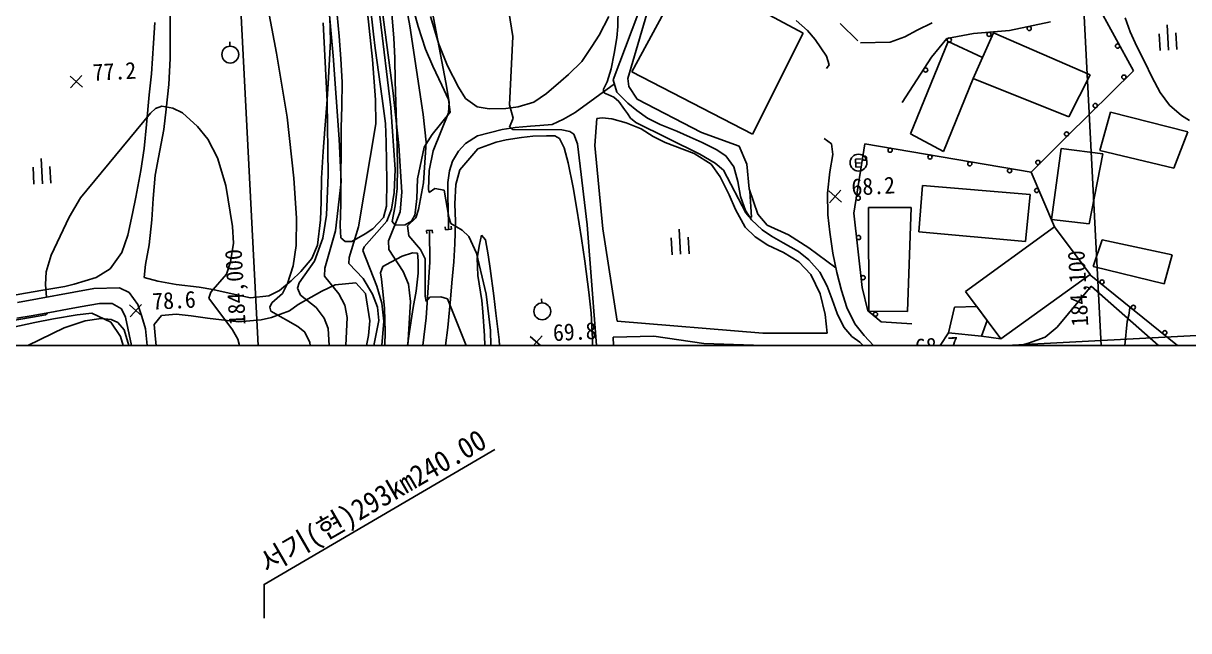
# Model space of a CAD drawing. Header units: millimetres. Extents: x 9574 to 10370, y 1103 to 1809.
# Drawn here: x 9975.1 to 10113.5, y 1363.4 to 1435.5 of the extents above; entities that cross this region are included whole.
import ezdxf
from ezdxf.enums import TextEntityAlignment as Align
from ezdxf.xclip import XClip

# ---------------------------------------------------------------- set-up
doc = ezdxf.new("R2010")
doc.units = ezdxf.units.MM
doc.header["$LTSCALE"] = 10
doc.header["$MEASUREMENT"] = 0
doc.header["$XCLIPFRAME"] = 2
doc.layers.add('TX-PAPR', color=2, linetype='Continuous', plot=False)
for name, color, linetype in [('TZ-BASE', 253, 'Continuous'), ('TZ-LEAL', 1, 'Continuous'), ('TZ-LEAT', 3, 'Continuous')]:
    doc.layers.add(name, color=color, linetype=linetype)
doc.styles.add('HANA', font='GulimChe.ttf')
doc.styles.add('굴림체', font='GulimChe.ttf')

# ---------------------------------------------------------------- blocks, each defined once
blk = doc.blocks.new('JD-SDKSDK43SA')
at = {"layer": 'TZ-BASE'}
for p, q in [((452.42, -223.85), (424.97, 301.81)), ((352.56, -229.07), (325.11, 296.59)), ((354.82, -0.92, 72), (360.53, -45.02, 72)), ((342.33, -17.36, 77), (346.67, -40.25, 77)), ((360.39, -25.2, 71), (362.52, -37.01, 71)), ((363.27, -25.21, 70), (366.81, -43.73, 70)), ((356.59, -26.75, 74), (358.07, -41, 74)), ((393.07, -27.34, 68.25), (388.43, -43.28, 68.25)), ((352.46, -30.31, 75), (353.43, -40.56, 75)), ((373.38, -29.75, 69), (374.75, -38.27, 69)), ((388.9, -42.49, 70.13), (395.4, -30.46, 70.13)), ((395.4, -30.46, 70.13), (409.25, -37.88, 70.13)), ((386.67, -43.44, 66.96), (390.59, -33.08, 66.96)), ((357.81, -34.47, 75.15), (358.22, -37.99, 75.15)), ((362.77, -34.36, 70.44), (363.51, -37.1, 70.44)), ((443.97, -34.13, 70.74), (448.46, -42.35, 70.74)), ((334.05, -40.89, 77.04), (334.04, -35.65, 77.04)), ((354.14, -38.24, 75.15), (353.88, -35.71, 75.15)), ((358.94, -35.86, 73), (360.26, -46.73, 73)), ((360.6, -38.44, 70.44), (360.34, -35.14, 70.44)), ((365.95, -39.2, 68.1), (364.98, -35.92, 68.1)), ((386.15, -35.89, 68.1), (385.01, -38.13, 68.1)), ((387.28, -34.89, 68), (387.21, -37.09, 68)), ((332.22, -36.6, 75.45), (332.09, -39.07, 75.45)), ((352.23, -36.65, 76), (352.69, -46.02, 76)), ((353.01, -35.99, 77.04), (353.1, -38.79, 77.04)), ((362.52, -37.01, 71), (364.1, -47.53, 71)), ((363.51, -37.1, 70.44), (364.39, -39.8, 70.44)), ((387.21, -37.09, 68), (387.1, -38.43, 68)), ((408.41, -36.38, 67), (409.77, -37.55, 67)), ((415.74, -38.81, 69.07), (413.64, -36.74, 69.07)), ((424.56, -36.67, 69.39), (422.78, -37.54, 69.39)), ((433.74, -37.57, 70.74), (438.61, -36.54, 70.74)), ((448.08, -37.74, 70.7), (447.5, -36.08, 70.7)), ((452.47, -36.9, 70.93), (452.63, -39.89, 70.93)), ((354.34, -40.92, 75.15), (354.14, -38.24, 75.15)), ((358.22, -37.99, 75.15), (358.41, -39.68, 75.15)), ((360.72, -40.87, 70.44), (360.6, -38.44, 70.44)), ((374.75, -38.27, 69), (374.37, -46.41, 69)), ((385.01, -38.13, 68.1), (384.14, -39.46, 68.1)), ((387.1, -38.43, 68), (386.81, -40.31, 68)), ((409.25, -37.88, 70.13), (403.24, -49.88, 70.13)), ((409.77, -37.55, 67), (410.68, -38.62, 67)), ((410.68, -38.62, 67), (412.02, -40.63, 67)), ((421.31, -38.33, 69.39), (419.59, -38.95, 69.39)), ((422.78, -37.54, 69.39), (421.31, -38.33, 69.39)), ((424.47, -40.74, 70.74), (426.31, -38.5, 70.74)), ((426.31, -38.5, 70.74), (429.47, -37.94, 70.74)), ((431.84, -37.83, 71.48), (429.44, -43.27, 71.48)), ((429.47, -37.94, 70.74), (433.74, -37.57, 70.74)), ((443.34, -42.84, 71.48), (431.84, -37.83, 71.48)), ((448.88, -39.48, 70.7), (448.08, -37.74, 70.7)), ((451.63, -39.95, 70.93), (451.52, -37.95, 70.93)), ((453.62, -39.84, 70.93), (453.52, -37.84, 70.93)), ((332.09, -39.07, 75.45), (331.82, -42.71, 75.45)), ((341.12, -38.93, 78.05), (341.14, -39.43, 78.05)), ((353.1, -38.79, 77.04), (352.81, -43.91, 77.04)), ((358.41, -39.68, 75.15), (359.24, -45.66, 75.15)), ((364.39, -39.8, 70.44), (365.26, -41.82, 70.44)), ((367, -41.76, 68.1), (365.95, -39.2, 68.1)), ((384.14, -39.46, 68.1), (382.94, -41.24, 68.1)), ((419.59, -38.95, 69.39), (416.07, -39.02, 69.39)), ((426.47, -38.87, 71.48), (421.98, -49.85, 71.48)), ((430.54, -40.78, 71.48), (426.47, -38.87, 71.48)), ((449.81, -41.35, 70.7), (448.88, -39.48, 70.7)), ((333.89, -43.99, 77.04), (334.05, -40.89, 77.04)), ((346.67, -40.25, 77), (347.96, -47.85, 77)), ((353.43, -40.56, 75), (354.14, -50.49, 75)), ((354.48, -43.71, 75.15), (354.34, -40.92, 75.15)), ((358.07, -41, 74), (358.43, -45.81, 74)), ((360.79, -43.57, 70.44), (360.72, -40.87, 70.44)), ((382.94, -41.24, 68.1), (381.36, -42.78, 68.1)), ((386.81, -40.31, 68), (386.42, -42.14, 68)), ((412.02, -40.63, 67), (412.33, -41.63, 67)), ((420.98, -46.14, 70.74), (424.47, -40.74, 70.74)), ((429.44, -43.27, 71.48), (430.54, -40.78, 71.48)), ((450.67, -43.09, 70.7), (449.81, -41.35, 70.7)), ((322.23, -44.4, 77.23), (323.57, -42.91, 77.23)), ((331.82, -42.71, 75.45), (331.54, -45.21, 75.45)), ((365.26, -41.82, 70.44), (366.33, -44.07, 70.44)), ((368.31, -44.32, 68.1), (367, -41.76, 68.1)), ((381.36, -42.78, 68.1), (380.44, -43.58, 68.1)), ((386.42, -42.14, 68), (385.94, -43.67, 68)), ((403.24, -49.88, 70.13), (388.9, -42.49, 70.13)), ((412.33, -41.63, 67), (412.02, -42.09, 67)), ((448.46, -42.35, 70.74), (440.6, -50.14, 70.74)), ((440.8, -47.81, 71.48), (443.34, -42.84, 71.48)), ((322.16, -42.98, 77.23), (323.64, -44.32, 77.23)), ((333.58, -46.92, 77.04), (333.89, -43.99, 77.04)), ((352.81, -43.91, 77.04), (352.68, -46.32, 77.04)), ((354.45, -46.57, 75.15), (354.48, -43.71, 75.15)), ((360.92, -48.56, 70.44), (360.79, -43.57, 70.44)), ((366.33, -44.07, 70.44), (367.11, -45.75, 70.44)), ((366.81, -43.73, 70), (367.18, -46.07, 70)), ((380.44, -43.58, 68.1), (378.74, -45.04, 68.1)), ((382.15, -47.32, 67.39), (386.82, -43.91, 67.39)), ((385.94, -43.67, 68), (385.52, -44.54, 68)), ((387.12, -44.89, 66.96), (386.67, -43.44, 66.96)), ((388.43, -43.28, 68.25), (388.54, -44.23, 68.25)), ((388.54, -44.23, 68.25), (389.54, -45.73, 68.25)), ((425.89, -51.96, 71.48), (429.44, -43.27, 71.48)), ((429.44, -43.27, 71.48), (440.8, -47.81, 71.48)), ((451.66, -44.95, 70.7), (450.67, -43.09, 70.7)), ((331.54, -45.21, 75.45), (331.24, -48.72, 75.45)), ((359.24, -45.66, 75.15), (359.61, -48.63, 75.15)), ((360.53, -45.02, 72), (361.2, -51.25, 72)), ((369.14, -45.66, 68.1), (368.31, -44.32, 68.1)), ((370.5, -46.63, 68.1), (369.14, -45.66, 68.1)), ((378.74, -45.04, 68.1), (377.24, -46.07, 68.1)), ((385.52, -44.54, 68), (385.53, -44.74, 68)), ((385.53, -44.74, 68), (385.65, -45.02, 68)), ((385.65, -45.02, 68), (386.02, -45.18, 68)), ((386.02, -45.18, 68), (386.75, -45.47, 68)), ((386.75, -45.47, 68), (387.34, -46, 68)), ((388.4, -46.19, 66.96), (387.12, -44.89, 66.96)), ((452.76, -46.43, 70.7), (451.66, -44.95, 70.7)), ((331.73, -47.39, 78), (332.29, -46.84, 78)), ((332.29, -46.84, 78), (333.08, -46.57, 78)), ((333.08, -46.57, 78), (334.38, -46.8, 78)), ((333.3, -49.32, 77.04), (333.58, -46.92, 77.04)), ((334.38, -46.8, 78), (335.53, -47.35, 78)), ((352.68, -46.32, 77.04), (352.43, -49.31, 77.04)), ((352.69, -46.02, 76), (352.83, -54.7, 76)), ((354.38, -49.13, 75.15), (354.45, -46.57, 75.15)), ((358.43, -45.81, 74), (358.48, -48.65, 74)), ((360.26, -46.73, 73), (360.76, -54.09, 73)), ((367.11, -45.75, 70.44), (367.32, -47.29, 70.44)), ((367.18, -46.07, 70), (367.13, -47.34, 70)), ((371.93, -46.87, 68.1), (370.5, -46.63, 68.1)), ((373.93, -46.84, 68.1), (371.93, -46.87, 68.1)), ((375.4, -46.63, 68.1), (373.93, -46.84, 68.1)), ((374.37, -46.41, 69), (374.8, -47.98, 69)), ((377.24, -46.07, 68.1), (375.4, -46.63, 68.1)), ((387.34, -46, 68), (388.03, -46.96, 68)), ((388.03, -46.96, 68), (388.36, -47.43, 68)), ((389.49, -47.06, 66.96), (388.4, -46.19, 66.96)), ((390.74, -47.98, 66.96), (389.49, -47.06, 66.96)), ((389.54, -45.73, 68.25), (397.15, -49.7, 68.25)), ((454.16, -47.66, 70.7), (452.76, -46.43, 70.7)), ((323.39, -57.44, 78), (331.73, -47.39, 78)), ((335.53, -47.35, 78), (337.3, -48.97, 78)), ((347.96, -47.85, 77), (348.76, -55.13, 77)), ((364.1, -47.53, 71), (364.44, -50.82, 71)), ((367.32, -47.29, 70.44), (365.19, -49.91, 70.44)), ((367.13, -47.34, 70), (365.31, -51.85, 70)), ((374.8, -47.98, 69), (374.34, -49.04, 69)), ((379.43, -48.72, 67.39), (380.79, -48.1, 67.39)), ((380.79, -48.1, 67.39), (382.15, -47.32, 67.39)), ((384.72, -48.02, 68.29), (384.51, -51.23, 68.29)), ((385.37, -47.94, 68.29), (384.72, -48.02, 68.29)), ((386.53, -48.06, 68.29), (385.37, -47.94, 68.29)), ((388.22, -48.53, 68.29), (386.53, -48.06, 68.29)), ((388.36, -47.43, 68), (388.73, -47.98, 68)), ((388.73, -47.98, 68), (389.37, -48.5, 68)), ((392.27, -48.75, 66.96), (390.74, -47.98, 66.96)), ((445.73, -47.27, 72.73), (444.48, -51.84, 72.73)), ((454.95, -49.61, 72.73), (445.73, -47.27, 72.73)), ((455.13, -48.28, 70.7), (454.16, -47.66, 70.7)), ((331.24, -48.72, 75.45), (330.95, -51.57, 75.45)), ((332.68, -52.64, 77.04), (333.3, -49.32, 77.04)), ((337.3, -48.97, 78), (338.54, -50.47, 78)), ((352.43, -49.31, 77.04), (352.22, -51.94, 77.04)), ((354.35, -51.99, 75.15), (354.38, -49.13, 75.15)), ((358.48, -48.65, 74), (356.41, -60.91, 74)), ((359.61, -48.63, 75.15), (359.69, -50.82, 75.15)), ((361, -51.43, 70.44), (360.92, -48.56, 70.44)), ((370.57, -50.07, 67.39), (373.5, -49.35, 67.39)), ((373.5, -49.35, 67.39), (375.02, -49.09, 67.39)), ((374.34, -49.04, 69), (374.74, -49.34, 69)), ((374.74, -49.34, 69), (380.59, -49.38, 69)), ((375.02, -49.09, 67.39), (376.84, -48.92, 67.39)), ((376.84, -48.92, 67.39), (377.98, -48.87, 67.39)), ((377.98, -48.87, 67.39), (379.43, -48.72, 67.39)), ((380.59, -49.38, 69), (381.52, -49.56, 69)), ((381.52, -49.56, 69), (382.01, -49.88, 69)), ((389.98, -49.24, 68.29), (388.22, -48.53, 68.29)), ((389.37, -48.5, 68), (396.98, -52.27, 68)), ((391.44, -50.17, 68.29), (389.98, -49.24, 68.29)), ((394.24, -49.52, 66.96), (392.27, -48.75, 66.96)), ((395.83, -50.23, 66.96), (394.24, -49.52, 66.96)), ((397.15, -49.7, 68.25), (401.64, -51.3, 68.25)), ((453.28, -53.91, 72.73), (454.95, -49.61, 72.73)), ((338.54, -50.47, 78), (339.69, -52.7, 78)), ((354.14, -50.49, 75), (354.37, -55.54, 75)), ((359.69, -50.82, 75.15), (359.79, -55.44, 75.15)), ((364.44, -50.82, 71), (364.13, -55.68, 71)), ((365.19, -49.91, 70.44), (364.22, -51.42, 70.44)), ((368.32, -51.91, 67.39), (369.15, -50.99, 67.39)), ((369.15, -50.99, 67.39), (370.57, -50.07, 67.39)), ((372.76, -50.85, 71.24), (370.61, -51.61, 71.24)), ((373.98, -50.56, 71.24), (372.76, -50.85, 71.24)), ((375.78, -50.28, 71.24), (373.98, -50.56, 71.24)), ((377.13, -50.13, 71.24), (375.78, -50.28, 71.24)), ((378.76, -50.07, 71.24), (377.13, -50.13, 71.24)), ((379.75, -50.07, 71.24), (378.76, -50.07, 71.24)), ((380.29, -50.42, 71.24), (379.75, -50.07, 71.24)), ((380.84, -51.5, 71.24), (380.29, -50.42, 71.24)), ((382.01, -49.88, 69), (382.43, -51.04, 69)), ((382.43, -51.04, 69), (383.58, -60.66, 69)), ((392.86, -50.89, 68.29), (391.44, -50.17, 68.29)), ((396.31, -52.19, 68.29), (392.86, -50.89, 68.29)), ((397.24, -50.86, 66.96), (395.83, -50.23, 66.96)), ((398.92, -51.7, 66.96), (397.24, -50.86, 66.96)), ((411.74, -50.4, 74.65), (412.62, -51.04, 74.65)), ((412.62, -51.04, 74.65), (412.76, -52.3, 74.65)), ((415.24, -59.29, 71.09), (416.55, -51.02, 71.09)), ((416.55, -51.02, 71.09), (436.31, -54.4, 71.09)), ((421.98, -49.85, 71.48), (425.89, -51.96, 71.48)), ((440.6, -50.14, 70.74), (436.31, -54.4, 70.74)), ((330.95, -51.57, 75.45), (330.57, -54.22, 75.45)), ((352.22, -51.94, 77.04), (352.04, -55.11, 77.04)), ((354.31, -54.81, 75.15), (354.35, -51.99, 75.15)), ((361.06, -53.8, 70.44), (361, -51.43, 70.44)), ((361.2, -51.25, 72), (361.58, -56.79, 72)), ((364.22, -51.42, 70.44), (363.44, -55.2, 70.44)), ((365.31, -51.85, 70), (364.81, -54.19, 70)), ((367.58, -53.11, 67.39), (368.32, -51.91, 67.39)), ((370.61, -51.61, 71.24), (368.44, -54.12, 71.24)), ((381.32, -53.31, 71.24), (380.84, -51.5, 71.24)), ((384.51, -51.23, 68.29), (385.45, -61.14, 68.29)), ((398.3, -53.47, 68.29), (396.31, -52.19, 68.29)), ((396.98, -52.27, 68), (398.8, -53.32, 68)), ((400.04, -52.46, 66.96), (398.92, -51.7, 66.96)), ((400.99, -53.77, 66.96), (400.04, -52.46, 66.96)), ((401.64, -51.3, 68.25), (402.54, -53.47, 68.25)), ((412.76, -52.3, 74.65), (412.42, -54.36, 74.65)), ((438.73, -60.01, 72.15), (439.89, -51.6, 72.15)), ((439.89, -51.6, 72.15), (444.83, -52.22, 72.15)), ((444.83, -52.22, 72.15), (443.22, -60.56, 72.15)), ((444.48, -51.84, 72.73), (453.28, -53.91, 72.73)), ((317.87, -55.82, 77.57), (317.77, -53.82, 77.57)), ((318.71, -52.77, 77.57), (318.87, -55.77, 77.57)), ((319.87, -55.72, 77.57), (319.76, -53.72, 77.57)), ((332.28, -54.74, 77.04), (332.68, -52.64, 77.04)), ((339.69, -52.7, 78), (340.66, -55.97, 78)), ((361.02, -56.36, 70.44), (361.06, -53.8, 70.44)), ((367.22, -54.26, 67.39), (367.58, -53.11, 67.39)), ((381.91, -56.24, 71.24), (381.32, -53.31, 71.24)), ((399.39, -54.97, 68.29), (398.3, -53.47, 68.29)), ((398.8, -53.32, 68), (399.78, -54.17, 68)), ((401.49, -55.52, 66.96), (400.99, -53.77, 66.96)), ((402.54, -53.47, 68.25), (402.83, -56.39, 68.25)), ((416.12, -52.8, 68.46), (415.46, -52.84, 68.46)), ((415.46, -52.84, 68.46), (415.51, -53.8, 68.46)), ((416.06, -53.29, 68.46), (415.48, -53.32, 68.46)), ((415.51, -53.8, 68.46), (416.17, -53.76, 68.46)), ((330.57, -54.22, 75.45), (329.99, -57.38, 75.45)), ((332.05, -57.54, 77.04), (332.28, -54.74, 77.04)), ((348.76, -55.13, 77), (349.05, -59.85, 77)), ((352.04, -55.11, 77.04), (351.97, -57.92, 77.04)), ((352.83, -54.7, 76), (352.62, -59.52, 76)), ((354.34, -58.18, 75.15), (354.31, -54.81, 75.15)), ((360.76, -54.09, 73), (360.66, -56.81, 73)), ((363.44, -55.2, 70.44), (363.35, -57.52, 70.44)), ((364.81, -54.19, 70), (364.72, -56.48, 70)), ((367.04, -55.64, 67.39), (367.22, -54.26, 67.39)), ((368.44, -54.12, 71.24), (367.97, -55.85, 71.24)), ((400.46, -57.09, 68.29), (399.39, -54.97, 68.29)), ((399.78, -54.17, 68), (402.44, -59.25, 68)), ((412.42, -54.36, 74.65), (412.14, -56.88, 74.65)), ((436.31, -54.4, 71.09), (439.1, -60.9, 71.09)), ((340.66, -55.97, 78), (341.44, -60.84, 78)), ((354.37, -55.54, 75), (353.7, -61.37, 75)), ((359.79, -55.44, 75.15), (359.74, -58.43, 75.15)), ((360.77, -58.4, 70.44), (361.02, -56.36, 70.44)), ((364.13, -55.68, 71), (363.55, -58.82, 71)), ((364.72, -56.48, 70), (364.82, -56.81, 70)), ((364.82, -56.81, 70), (365.5, -56.33, 70)), ((365.5, -56.33, 70), (366.6, -56.54, 70)), ((366.6, -56.54, 70), (367.14, -59.76, 70)), ((367.03, -57.08, 67.39), (367.04, -55.64, 67.39)), ((367.97, -55.85, 71.24), (367.88, -58.16, 71.24)), ((382.34, -58.79, 71.24), (381.91, -56.24, 71.24)), ((401.8, -57.3, 66.96), (401.49, -55.52, 66.96)), ((402.83, -56.39, 68.25), (403.87, -59.41, 68.25)), ((403.12, -59.73, 68), (402.92, -56.66, 68)), ((412.29, -56.61, 68.25), (413.78, -57.95, 68.25)), ((412.37, -58.03, 68.25), (413.71, -56.54, 68.25)), ((422.97, -61.51, 70.66), (423.41, -55.98, 70.66)), ((423.41, -55.98, 70.66), (436.21, -57.04, 70.66)), ((322.07, -59.73, 78), (323.39, -57.44, 78)), ((329.99, -57.38, 75.45), (329.58, -59.32, 75.45)), ((331.88, -60.08, 77.04), (332.05, -57.54, 77.04)), ((351.97, -57.92, 77.04), (351.91, -60.07, 77.04)), ((360.66, -56.81, 73), (360.33, -58.79, 73)), ((361.58, -56.79, 72), (361.38, -59.11, 72)), ((363.35, -57.52, 70.44), (363.19, -58.92, 70.44)), ((367.08, -58.91, 67.39), (367.03, -57.08, 67.39)), ((401.19, -58.84, 68.29), (400.46, -57.09, 68.29)), ((402.38, -58.94, 66.96), (401.8, -57.3, 66.96)), ((412.14, -56.88, 74.65), (412.17, -59.46, 74.65)), ((436.21, -57.04, 70.66), (435.64, -62.63, 70.66)), ((329.58, -59.32, 75.45), (329.01, -61.89, 75.45)), ((352.62, -59.52, 76), (352.19, -62.25, 76)), ((354.26, -60.79, 75.15), (354.34, -58.18, 75.15)), ((359.74, -58.43, 75.15), (359.41, -59.77, 75.15)), ((360.33, -58.79, 73), (359.77, -60.21, 73)), ((361.38, -59.11, 72), (359.98, -62.57, 72)), ((360.41, -60.26, 70.44), (360.77, -58.4, 70.44)), ((363.1, -59.5, 70.44), (362.71, -60.22, 70.44)), ((363.19, -58.92, 70.44), (363.1, -59.5, 70.44)), ((363.55, -58.82, 71), (363.24, -59.84, 71)), ((367.12, -60.56, 67.39), (367.08, -58.91, 67.39)), ((367.88, -58.16, 71.24), (367.93, -60.28, 71.24)), ((382.92, -62.3, 71.24), (382.34, -58.79, 71.24)), ((402.36, -60.93, 68.29), (401.19, -58.84, 68.29)), ((403.11, -60.08, 66.96), (402.38, -58.94, 66.96)), ((402.44, -59.25, 68), (402.82, -59.72, 68)), ((403.87, -59.41, 68.25), (404.96, -60.7, 68.25)), ((412.17, -59.46, 74.65), (412.4, -61.53, 74.65)), ((416.24, -68.12, 71.09), (415.24, -59.29, 71.09)), ((422.08, -58.61, 70.21), (416.99, -58.6, 70.21)), ((416.99, -58.6, 70.21), (417.05, -70.91, 70.21)), ((421.65, -70.94, 70.21), (422.08, -58.61, 70.21)), ((319.92, -64.27, 78), (322.07, -59.73, 78)), ((331.57, -63.03, 77.04), (331.88, -60.08, 77.04)), ((341.44, -60.84, 78), (341.56, -62.83, 78)), ((349.05, -59.85, 77), (349.01, -63.12, 77)), ((351.91, -60.07, 77.04), (351.56, -63.09, 77.04)), ((354.31, -62.2, 75.15), (354.26, -60.79, 75.15)), ((359.77, -60.21, 73), (357.09, -63.29, 73)), ((359.41, -59.77, 75.15), (358.11, -61.12, 75.15)), ((360.79, -60.7, 70.44), (360.41, -60.26, 70.44)), ((361.97, -60.67, 70.44), (360.79, -60.7, 70.44)), ((362.71, -60.22, 70.44), (361.97, -60.67, 70.44)), ((363.24, -59.84, 71), (362.23, -60.77, 71)), ((362.23, -60.77, 71), (362.41, -61.97, 71)), ((366.75, -61.24, 67.39), (366.72, -60.9, 67.39)), ((367.1, -61.21, 67.39), (367.12, -60.56, 67.39)), ((367.14, -59.76, 70), (367.4, -60.51, 70)), ((367.4, -60.51, 70), (368.73, -61.29, 70)), ((367.41, -60.83, 67.39), (367.45, -61.17, 67.39)), ((367.93, -60.28, 71.24), (367.87, -62.93, 71.24)), ((383.58, -60.66, 69), (385.11, -80.06, 69)), ((402.82, -59.72, 68), (403.12, -59.73, 68)), ((404.37, -61.27, 66.96), (403.11, -60.08, 66.96)), ((404.96, -60.7, 68.25), (407.48, -61.86, 68.25)), ((439.1, -60.9, 71.09), (428.53, -68.57, 71.09)), ((443.22, -60.56, 72.15), (438.73, -60.01, 72.15)), ((443.33, -66.58, 71.09), (439.1, -60.9, 71.09)), ((280, -83.01), (700, -61.07)), ((329.01, -61.89, 75.45), (328.33, -63.93, 75.45)), ((352.19, -62.25, 76), (351.21, -64.99, 76)), ((353.7, -61.37, 75), (352.43, -65.81, 75)), ((354.84, -62.64, 75.15), (354.31, -62.2, 75.15)), ((356.41, -60.91, 74), (355.32, -64.55, 74)), ((357.2, -61.74, 75.15), (355.64, -62.64, 75.15)), ((358.11, -61.12, 75.15), (357.2, -61.74, 75.15)), ((362.41, -61.97, 71), (363.8, -63.6, 71)), ((364.5, -61.35, 70.76), (365.19, -61.31, 70.76)), ((364.52, -61.69, 70.76), (364.5, -61.35, 70.76)), ((364.9, -65.09, 70.76), (364.84, -61.33, 70.76)), ((365.19, -61.31, 70.76), (365.21, -61.65, 70.76)), ((367.45, -61.17, 67.39), (366.75, -61.24, 67.39)), ((368.73, -61.29, 70), (369.53, -62.06, 70)), ((369.53, -62.06, 70), (370.43, -64.03, 70)), ((370.78, -62.98, 71.24), (371.03, -61.9, 71.24)), ((371.03, -61.9, 71.24), (371.49, -62.45, 71.24)), ((385.45, -61.14, 68.29), (387.13, -72.12, 68.29)), ((393.69, -64.21, 68.38), (393.58, -62.22, 68.38)), ((394.53, -61.16, 68.38), (394.68, -64.16, 68.38)), ((395.68, -64.11, 68.38), (395.58, -62.11, 68.38)), ((403.55, -62.09, 68.29), (402.36, -60.93, 68.29)), ((405.04, -63.06, 68.29), (403.55, -62.09, 68.29)), ((405.49, -62.01, 66.96), (404.37, -61.27, 66.96)), ((406.86, -62.8, 66.96), (405.49, -62.01, 66.96)), ((407.48, -61.86, 68.25), (409.91, -63.38, 68.25)), ((412.4, -61.53, 74.65), (412.76, -64.02, 74.65)), ((435.64, -62.63, 70.66), (422.97, -61.51, 70.66)), ((331.14, -65.39, 77.04), (331.57, -63.03, 77.04)), ((341.56, -62.83, 78), (341.2, -65.06, 78)), ((349.01, -63.12, 77), (348.66, -65.53, 77)), ((351.56, -63.09, 77.04), (350.89, -64.66, 77.04)), ((355.64, -62.64, 75.15), (354.84, -62.64, 75.15)), ((357.09, -63.29, 73), (356.93, -63.71, 73)), ((359.98, -62.57, 72), (360.02, -63.58, 72)), ((360.02, -63.58, 72), (361.74, -66.19, 72)), ((363.8, -63.6, 71), (364.33, -64.69, 71)), ((367.87, -62.93, 71.24), (367.76, -65.06, 71.24)), ((370.52, -64.64, 71.24), (370.78, -62.98, 71.24)), ((371.49, -62.45, 71.24), (371.82, -64.22, 71.24)), ((383.32, -64.98, 71.24), (382.92, -62.3, 71.24)), ((406.89, -63.96, 68.29), (405.04, -63.06, 68.29)), ((408.67, -63.84, 66.96), (406.86, -62.8, 66.96)), ((409.91, -63.38, 68.25), (413.11, -65.75, 68.25)), ((444.77, -62.45, 72.15), (443.67, -65.62, 72.15)), ((453.08, -64.22, 72.15), (444.77, -62.45, 72.15)), ((319.34, -66.23, 78), (319.92, -64.27, 78)), ((328.33, -63.93, 75.45), (326.94, -65.88, 75.45)), ((341.2, -65.06, 78), (340.73, -66.54, 78)), ((351.21, -64.99, 76), (349.38, -67.55, 76)), ((350.89, -64.66, 77.04), (349.56, -66.22, 77.04)), ((355.32, -64.55, 74), (355.27, -65.26, 74)), ((356.93, -63.71, 73), (358.59, -67.96, 73)), ((360.26, -65.08, 72.48), (361.61, -64.4, 72.48)), ((361.61, -64.4, 72.48), (362.85, -63.98, 72.48)), ((362.85, -63.98, 72.48), (363.45, -64.03, 72.48)), ((363.45, -64.03, 72.48), (363.52, -64.95, 72.48)), ((363.52, -64.95, 72.48), (363.52, -66.41, 72.48)), ((364.33, -64.69, 71), (364.36, -69.15, 71)), ((367.76, -65.06, 71.24), (367.52, -67.54, 71.24)), ((370.43, -64.03, 70), (371.59, -68.89, 70)), ((370.59, -66.7, 71.24), (370.52, -64.64, 71.24)), ((371.82, -64.22, 71.24), (372.05, -65.83, 71.24)), ((383.78, -68.68, 71.24), (383.32, -64.98, 71.24)), ((408.73, -65.07, 68.29), (406.89, -63.96, 68.29)), ((409.92, -64.82, 66.96), (408.67, -63.84, 66.96)), ((411.23, -66.29, 66.96), (409.92, -64.82, 66.96)), ((412.76, -64.02, 74.65), (413.23, -66.33, 74.65)), ((452.11, -67.66, 72.15), (453.08, -64.22, 72.15)), ((319.25, -67.75, 78), (319.34, -66.23, 78)), ((326.94, -65.88, 75.45), (325.25, -66.91, 75.45)), ((330.98, -66.92, 77.04), (331.14, -65.39, 77.04)), ((348.66, -65.53, 77), (347.99, -67.63, 77)), ((349.56, -66.22, 77.04), (348.41, -67.3, 77.04)), ((352.43, -65.81, 75), (352.37, -66.75, 75)), ((355.27, -65.26, 74), (356.96, -67.05, 74)), ((359.04, -66.38, 72.48), (359.3, -65.6, 72.48)), ((359.15, -67.11, 72.48), (359.04, -66.38, 72.48)), ((359.3, -65.6, 72.48), (360.26, -65.08, 72.48)), ((361.74, -66.19, 72), (362.36, -67.7, 72)), ((363.52, -66.41, 72.48), (363.27, -68.55, 72.48)), ((364.45, -71.7, 70.76), (364.9, -65.09, 70.76)), ((372.05, -65.83, 71.24), (372.5, -69.08, 71.24)), ((410.14, -66.58, 68.29), (408.73, -65.07, 68.29)), ((412.09, -67.93, 66.96), (411.23, -66.29, 66.96)), ((413.23, -66.33, 74.65), (413.8, -68.48, 74.65)), ((443.67, -65.62, 72.15), (452.11, -67.66, 72.15)), ((319.36, -69.26, 78), (319.25, -67.75, 78)), ((322.64, -67.71, 75.45), (321.53, -67.98, 75.45)), ((325.25, -66.91, 75.45), (322.64, -67.71, 75.45)), ((332.57, -67.37, 77.04), (330.98, -66.92, 77.04)), ((334.77, -67.74, 77.04), (332.57, -67.37, 77.04)), ((337.51, -68.08, 77.04), (334.77, -67.74, 77.04)), ((340.73, -66.54, 78), (338.89, -68.68, 78)), ((348.41, -67.3, 77.04), (347.02, -68.48, 77.04)), ((347.99, -67.63, 77), (347.41, -68.8, 77)), ((349.38, -67.55, 76), (349.18, -68.2, 76)), ((352.07, -68.56, 76.03), (353.66, -67.77, 76.03)), ((352.37, -66.75, 75), (354.09, -68.85, 75)), ((353.66, -67.77, 76.03), (356.11, -67.57, 76.03)), ((356.11, -67.57, 76.03), (357.26, -68.81, 76.03)), ((356.96, -67.05, 74), (358.09, -68.9, 74)), ((359.37, -68.97, 72.48), (359.15, -67.11, 72.48)), ((362.36, -67.7, 72), (362.58, -69.76, 72)), ((367.52, -67.54, 71.24), (367.34, -69.5, 71.24)), ((371.06, -69.64, 71.24), (370.59, -66.7, 71.24)), ((411.27, -68.87, 68.29), (410.14, -66.58, 68.29)), ((432.72, -74.22, 71.09), (443.33, -66.58, 71.09)), ((456, -76.85, 72.07), (443.2, -66.54, 72.07)), ((316.85, -68.79, 75.45), (313.98, -69.29, 75.45)), ((325, -68.23, 74.65), (315.91, -69.89, 74.65)), ((318.92, -68.43, 75.45), (316.85, -68.79, 75.45)), ((321.53, -67.98, 75.45), (318.92, -68.43, 75.45)), ((328.05, -68.13, 74.65), (325, -68.23, 74.65)), ((329.2, -68.72, 74.65), (328.05, -68.13, 74.65)), ((330.23, -70.14, 74.65), (329.2, -68.72, 74.65)), ((339.13, -68.34, 77.04), (337.51, -68.08, 77.04)), ((338.89, -68.68, 78), (338.64, -69.36, 78)), ((342.11, -69.01, 77.04), (339.13, -68.34, 77.04)), ((343.6, -69.32, 77.04), (342.11, -69.01, 77.04)), ((345.79, -69.09, 77.04), (343.6, -69.32, 77.04)), ((347.02, -68.48, 77.04), (345.79, -69.09, 77.04)), ((347.41, -68.8, 77), (346.14, -69.94, 77)), ((349.18, -68.2, 76), (349.53, -69, 76)), ((349.53, -69, 76), (351.38, -70.5, 76)), ((350.8, -69.24, 76.03), (352.07, -68.56, 76.03)), ((354.09, -68.85, 75), (354.78, -70.21, 75)), ((357.26, -68.81, 76.03), (357.77, -72.07, 76.03)), ((358.09, -68.9, 74), (358.67, -70.44, 74)), ((358.59, -67.96, 73), (359.19, -69.98, 73)), ((359.5, -70.62, 72.48), (359.37, -68.97, 72.48)), ((363.27, -68.55, 72.48), (362.93, -70.49, 72.48)), ((364.36, -69.15, 71), (364.44, -69.79, 71)), ((371.59, -68.89, 70), (372.1, -73.23, 70)), ((372.5, -69.08, 71.24), (372.73, -71.14, 71.24)), ((384.04, -71.15, 71.24), (383.78, -68.68, 71.24)), ((411.85, -71.31, 68.29), (411.27, -68.87, 68.29)), ((412.67, -69.55, 66.96), (412.09, -67.93, 66.96)), ((413.8, -68.48, 74.65), (414.41, -70.47, 74.65)), ((416.94, -70.88, 71.09), (416.24, -68.12, 71.09)), ((428.53, -68.57, 71.09), (432.72, -74.22, 71.09)), ((439.41, -72.83, 69.86), (443.43, -67.93, 69.86)), ((443.43, -67.93, 69.86), (454.73, -77.89, 69.86)), ((321.84, -70.68, 83.7), (323.36, -70.42, 83.7)), ((323.36, -70.42, 83.7), (325.67, -70.02, 83.7)), ((325.67, -70.02, 83.7), (327.15, -70.02, 83.7)), ((327.15, -70.02, 83.7), (328.29, -70.64, 83.7)), ((329.23, -70.18, 78.56), (330.71, -71.52, 78.56)), ((329.3, -71.6, 78.56), (330.64, -70.11, 78.56)), ((330.7, -71.54, 74.65), (330.23, -70.14, 74.65)), ((338.64, -69.36, 78), (341.44, -73.14, 78)), ((346.14, -69.94, 77), (345.88, -70.44, 77)), ((345.88, -70.44, 77), (345.99, -70.92, 77)), ((348.24, -70.87, 76.03), (349.27, -70.14, 76.03)), ((349.27, -70.14, 76.03), (350.8, -69.24, 76.03)), ((351.38, -70.5, 76), (352.33, -71.74, 76)), ((354.78, -70.21, 75), (355.08, -71.66, 75)), ((358.67, -70.44, 74), (358.85, -72.04, 74)), ((359.19, -69.98, 73), (359.42, -72.09, 73)), ((362.58, -69.76, 72), (362.18, -76.55, 72)), ((362.93, -70.49, 72.48), (362.49, -73.34, 72.48)), ((364.44, -69.79, 71), (364.91, -69.24, 71)), ((364.91, -69.24, 71), (366.22, -69.21, 71)), ((366.22, -69.21, 71), (366.98, -69.44, 71)), ((366.98, -69.44, 71), (371.33, -80.31, 71)), ((367.34, -69.5, 71.24), (367.03, -72.84, 71.24)), ((371.2, -70.99, 71.24), (371.06, -69.64, 71.24)), ((378.17, -69.44, 69.8), (378.2, -69.94, 69.8)), ((413.27, -71.18, 66.96), (412.67, -69.55, 66.96)), ((414.41, -70.47, 74.65), (415.39, -72.44, 74.65)), ((427.23, -70.46, 71.09), (426.51, -73.48, 71.09)), ((429.87, -70.38, 71.09), (427.23, -70.46, 71.09)), ((431.08, -72.01, 71.09), (429.87, -70.38, 71.09)), ((447.92, -71.39, 70), (448.06, -70.51, 70)), ((303.45, -74.09, 78), (317.95, -71.58, 78)), ((315.83, -71.74, 83.7), (317.54, -71.48, 83.7)), ((317.54, -71.48, 83.7), (319.77, -71.08, 83.7)), ((317.95, -71.58, 78), (319.23, -71.34, 78)), ((320.19, -71.84, 79.36), (317.99, -72.28, 79.36)), ((319.23, -71.34, 78), (319.5, -71.14, 78)), ((319.5, -71.14, 78), (319.5, -71.12, 78)), ((319.77, -71.08, 83.7), (321.84, -70.68, 83.7)), ((323, -71.34, 79.36), (320.19, -71.84, 79.36)), ((324.73, -71.16, 79.36), (323, -71.34, 79.36)), ((323.95, -72.07, 79), (325.87, -71.81, 79)), ((327.02, -72.24, 79.36), (324.73, -71.16, 79.36)), ((325.87, -71.81, 79), (327.03, -71.89, 79)), ((327.03, -71.89, 79), (327.85, -72.27, 79)), ((328.29, -70.64, 83.7), (328.74, -71.64, 83.7)), ((328.74, -71.64, 83.7), (329.5, -75.12, 83.7)), ((331.14, -73.02, 74.65), (330.7, -71.54, 74.65)), ((332.16, -72.52, 76.03), (333.01, -71.42, 76.03)), ((333.01, -71.42, 76.03), (334.77, -71.27, 76.03)), ((334.77, -71.27, 76.03), (336.56, -71.48, 76.03)), ((336.56, -71.48, 76.03), (338.48, -71.77, 76.03)), ((338.48, -71.77, 76.03), (342.17, -72.19, 76.03)), ((342.17, -72.19, 76.03), (344.87, -71.95, 76.03)), ((344.87, -71.95, 76.03), (346.09, -71.68, 76.03)), ((345.99, -70.92, 77), (349.22, -72.73, 77)), ((346.09, -71.68, 76.03), (348.24, -70.87, 76.03)), ((352.33, -71.74, 76), (352.8, -72.99, 76)), ((355.08, -71.66, 75), (354.67, -79.94, 75)), ((359.59, -73.39, 72.48), (359.5, -70.62, 72.48)), ((363.89, -76.55, 70.76), (364.45, -71.7, 70.76)), ((371.38, -73.84, 71.24), (371.2, -70.99, 71.24)), ((372.73, -71.14, 71.24), (373.14, -74.33, 71.24)), ((384.22, -74.2, 71.24), (384.04, -71.15, 71.24)), ((412.1, -73.54, 68.29), (411.85, -71.31, 68.29)), ((414.06, -72.82, 66.96), (413.27, -71.18, 66.96)), ((417.27, -71.16, 71.09), (416.94, -70.88, 71.09)), ((417.05, -70.91, 70.21), (421.65, -70.94, 70.21)), ((418.5, -72.19, 71.09), (417.27, -71.16, 71.09)), ((447.73, -72.14, 70), (447.92, -71.39, 70)), ((297.82, -84.36, 79), (321.46, -72.91, 79)), ((317.99, -72.28, 79.36), (315.23, -72.85, 79.36)), ((321.46, -72.91, 79), (323.95, -72.07, 79)), ((328.14, -73.93, 79.36), (327.02, -72.24, 79.36)), ((327.85, -72.27, 79), (328.59, -73.15, 79)), ((328.59, -73.15, 79), (329.63, -76.71, 79)), ((331.87, -81.04, 74.65), (331.14, -73.02, 74.65)), ((332.29, -74.25, 76.03), (332.16, -72.52, 76.03)), ((341.44, -73.14, 78), (342.09, -74.26, 78)), ((349.22, -72.73, 77), (350.05, -73.43, 77)), ((352.8, -72.99, 76), (352.97, -75.56, 76)), ((357.77, -72.07, 76.03), (357.62, -73.81, 76.03)), ((358.85, -72.04, 74), (357.69, -77.74, 74)), ((359.42, -72.09, 73), (359.01, -77.57, 73)), ((362.49, -73.34, 72.48), (361.8, -78.07, 72.48)), ((367.03, -72.84, 71.24), (366.75, -75.12, 71.24)), ((372.1, -73.23, 70), (372.75, -93.39, 70)), ((387.13, -72.12, 68.29), (404.45, -73.54, 68.29)), ((415.04, -73.93, 66.96), (414.06, -72.82, 66.96)), ((415.39, -72.44, 74.65), (416.48, -73.81, 74.65)), ((422.16, -72.42, 71.09), (418.5, -72.19, 71.09)), ((430.41, -73.88, 71.09), (431.08, -72.01, 71.09)), ((438, -74, 69.86), (439.41, -72.83, 69.86)), ((447.42, -75.15, 70), (447.73, -72.14, 70)), ((328.7, -75.74, 79.36), (328.14, -73.93, 79.36)), ((333.29, -82.72, 76.03), (332.29, -74.25, 76.03)), ((342.09, -74.26, 78), (342.81, -76.91, 78)), ((350.05, -73.43, 77), (350.66, -74.63, 77)), ((350.66, -74.63, 77), (350.96, -77.6, 77)), ((357.62, -73.81, 76.03), (357.09, -76.47, 76.03)), ((359.55, -75.35, 72.48), (359.59, -73.39, 72.48)), ((371.5, -76.12, 71.24), (371.38, -73.84, 71.24)), ((373.14, -74.33, 71.24), (373.31, -77.06, 71.24)), ((376.83, -73.91, 69.84), (378.31, -75.25, 69.84)), ((376.9, -75.33, 69.84), (378.24, -73.84, 69.84)), ((384.26, -77.4, 71.24), (384.22, -74.2, 71.24)), ((391.52, -73.9, 68.27), (386.67, -74.02, 68.27)), ((386.67, -74.02, 68.27), (386.74, -75.76, 68.27)), ((397.44, -74.78, 68.27), (391.52, -73.9, 68.27)), ((404.45, -73.54, 68.29), (412.1, -73.54, 68.29)), ((415.96, -74.6, 66.96), (415.04, -73.93, 66.96)), ((416.69, -75.33, 66.96), (415.96, -74.6, 66.96)), ((416.48, -73.81, 74.65), (417.71, -75.11, 74.65)), ((422.89, -79.06, 71.09), (426.51, -73.48, 71.09)), ((426.51, -73.48, 71.09), (430.41, -73.88, 71.09)), ((432.72, -74.22, 71.09), (430.41, -73.88, 71.09)), ((434.65, -75.1, 69.86), (436.02, -74.72, 69.86)), ((436.02, -74.72, 69.86), (438, -74, 69.86)), ((410.94, -75.2, 68.27), (397.44, -74.78, 68.27))]:
    blk.add_line(p, q, dxfattribs=at)
for centre, radius in [((436.09, -37.33, 70.74), 0.25), ((426.59, -38.7, 70.74), 0.25), ((431.32, -38.03, 70.74), 0.25), ((341.19, -40.43, 78.05), 1), ((446.58, -39.42, 70.74), 0.25), ((423.78, -42.26, 70.74), 0.25), ((447.34, -43.11, 70.74), 0.25), ((443.93, -46.49, 70.74), 0.25), ((440.53, -49.87, 70.74), 0.25), ((415.81, -53.27, 68.46), 1), ((416.53, -52.74, 71.09), 0.25), ((419.57, -51.79, 71.09), 0.25), ((424.3, -52.6, 71.09), 0.25), ((429.03, -53.41, 71.09), 0.25), ((433.76, -54.22, 71.09), 0.25), ((437.12, -53.25, 70.74), 0.25), ((436.97, -56.58, 71.09), 0.25), ((415.78, -57.48, 71.09), 0.25), ((415.82, -62.17, 71.09), 0.25), ((416.36, -66.94, 71.09), 0.25), ((444.73, -67.45, 72.07), 0.25), ((378.25, -70.94, 69.8), 1), ((448.46, -70.46, 72.07), 0.25), ((417.83, -71.28, 71.09), 0.25), ((452.2, -73.47, 72.07), 0.25)]:
    blk.add_circle(centre, radius, dxfattribs=at)
at = {"layer": 'TZ-BASE', "style": 'HANA'}
for s, p in [('77.2', (324.9, -43.55, 77.23)), ('68.2', (415.03, -57.18, 68.25)), ('78.6', (331.97, -70.75, 78.56)), ('69.8', (379.57, -74.48, 69.84)), ('68.7', (422.58, -76.18, 68.72))]:
    blk.add_text(s, height=2, rotation=2.9893, dxfattribs=at).set_placement(p)
for s, p in [('184,000', (342.54, -63.5)), ('184,100', (442.64, -63.65))]:
    blk.add_text(s, height=2, rotation=92.9893, dxfattribs=at).set_placement(p, align=Align.RIGHT)

msp = doc.modelspace()

# ---------------------------------------------------------------- linework, layer by layer
at = {"layer": 'TX-PAPR', "elevation": -59.38, "flags": 128}
msp.add_lwpolyline([(9658.44, 1547.26), (10358.47, 1547.26), (10358.47, 1397.26), (9658.51, 1397.26), (9658.44, 1547.26)], dxfattribs=at)
at = {"layer": 'TZ-LEAL'}
msp.add_lwpolyline([(10031.07, 1384.9), (10003.68, 1368.87), (10003.68, 1364.87)], dxfattribs=at)

# ---------------------------------------------------------------- block references
at = {"layer": 'TZ-BASE'}
ref = msp.add_blockref('JD-SDKSDK43SA', (9658.47, 1472.26, -59.38), dxfattribs=at)
XClip(ref).set_block_clipping_path([(-0.0310036678, 75), (699.9999999929, 75.0000000632), (699.9999999987, -74.9999999368), (0.0310036678, -75)])

# ---------------------------------------------------------------- texts
at = {"layer": 'TZ-LEAT', "style": '굴림체'}
msp.add_text('서기(현)293km240.00', height=2.5, rotation=30, dxfattribs=at).set_placement((10017.18, 1377.66), align=Align.CENTER)

doc.saveas('drawing.dxf')
